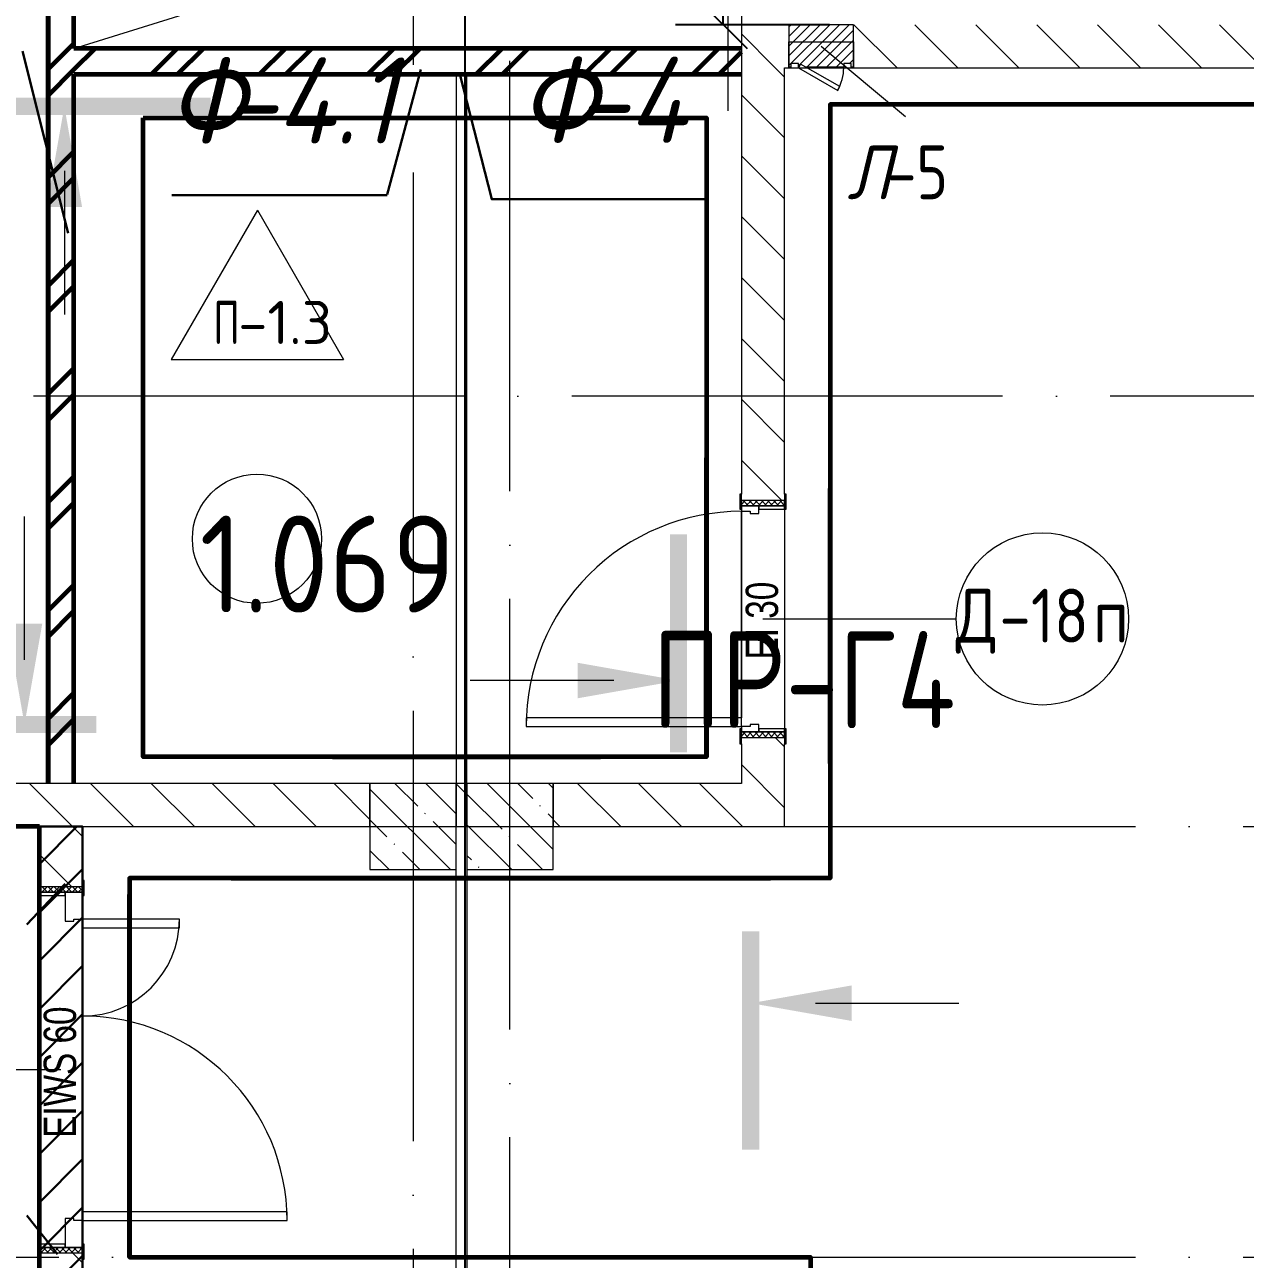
# Model space of a CAD drawing. Header units: millimetres. Extents: x -592259 to 288321, y -552984 to 293768.
# Drawn here: x 124084 to 129753, y 43515 to 49250 of the extents above; entities that cross this region are included whole.
import ezdxf

# ---------------------------------------------------------------- set-up
doc = ezdxf.new("R2010")
doc.units = ezdxf.units.MM
doc.linetypes.add('ADSK_Линия сетки', pattern=[2500, 2000, -250, 0, -250])
doc.linetypes.add('ADSK_Скрыто', pattern=[600, 300, -300])
doc.layers.get('Defpoints').update_dxf_attribs({"color": 250})
for name, color, linetype, lineweight in [('0) кирпич', 30, 'Continuous', 60), ('0.1) Блок 4 вып', 6, 'Continuous', 30), ('2)Фарх готовы', 3, 'Continuous', 30), ('2)Фархверки', 40, 'Continuous', 30), ('3) Перемычки готовы', 3, 'Continuous', 30), ('4.1) Штук. 3 вып', 6, 'Continuous', 60), ('4.1) Штук. 3.1 вып', 6, 'Continuous', 60), ('4.1.1) Штук.  швы3 вып.', 6, 'Continuous', 60), ('A-AREA-____-IDEN', 250, 'Continuous', 9), ('A-DETL-GENF-OTLN', 250, 'Continuous', 5), ('A-DOOR-____-IDEN', 250, 'Continuous', 9), ('A-DOOR-____-MCUT', 250, 'Continuous', 5), ('A-DOOR-____-OTLN', 250, 'Continuous', 5), ('A-DOOR-FRAM-MCUT', 250, 'Continuous', 5), ('A-DOOR-FRAM-OTLN', 250, 'Continuous', 5), ('A-FLOR-____-IDEN', 250, 'Continuous', 9), ('A-FLOR-____-OTLN', 250, 'Continuous', 9), ('A-GENM-____-MCUT', 250, 'Continuous', 25), ('A-WALL-____-MCUT', 250, 'Continuous', 13), ('A-WALL-____-PATT', 250, 'Continuous', 13), ('G-____-____-SYMB', 250, 'ADSK_Скрыто', 9), ('I-WALL-____-OTLN', 250, 'Continuous', 9), ('S-COLS-____-MCUT', 250, 'Continuous', 25), ('S-COLS-____-OTLN', 250, 'Continuous', 9), ('S-GRID-____-OTLN', 250, 'Continuous', 9)]:
    doc.layers.add(name, color=color, linetype=linetype, lineweight=lineweight)
doc.styles.add('Arial Narrow', font='ARIALN.TTF', dxfattribs={"width": 0.9, "height": 150})
doc.styles.add('GOST Common_1', font='', dxfattribs={"width": 0.9, "height": 250})
doc.styles.add('ISOCPEUR_1', font='isocpeur.ttf', dxfattribs={"width": 0.9, "height": 250})
doc.styles.add('ISOCPEUR_2', font='isocpeur.ttf', dxfattribs={"height": 160})
doc.styles.add('ISOCPEUR_I', font='isocpeui.ttf', dxfattribs={"width": 0.9, "height": 12.5})
doc.styles.add('ISOCPEUR_I_1', font='ГОСТ тип А.ttf', dxfattribs={"height": 2500})
doc.styles.get("Standard").update_dxf_attribs({"font": 'ГОСТ тип А.ttf'})
doc.styles.get('GOST Common_1').set_extended_font_data('GOST Common')
doc.dimstyles.new('А3', dxfattribs={"dimtxt": 333, "dimasz": 222, "dimexe": 222, "dimexo": 111, "dimgap": 111, "dimtad": 1, "dimtoh": 1, "dimdec": 0, "dimrnd": 0.0015, "dimzin": 0, "dimdsep": 46, "dimtxsty": 'Standard', "dimblk": 'OBLIQUE', "dimcen": 0, "dimclrd": 7, "dimclre": 7, "dimclrt": 7, "dimadec": 0, "dimazin": 0, "dimtfac": 1, "dimtdec": 0, "dimtofl": 0, "dimtmove": 0, "dimatfit": 3, "dimfxl": 1, "dimtolj": 1, "dimtzin": 0, "dimarcsym": 0})
pattern_1 = [(45, (12287.9, -7e-12), (-251.4472, 251.4472), []), (45, (12287.9, 381), (-251.4472, 251.4472), [])]
pattern_2 = [(135, (12287.91, -0.0006), (-141.42136, -141.42136), [])]
pattern_3 = [(135, (12287.91, -0.0006), (-142.5612, -142.5612), []), (135, (12430.48, -0.0006), (-142.5612, -142.5612), [252.016, -50.403, 3.353, -47.05])]

# ---------------------------------------------------------------- blocks, each defined once
blk = doc.blocks.new('Разрез - Номер вида спереди_3_5 мм-32550530-АР1_Кладочный план 1 этажа С2и3')
at = {"layer": 'G-____-____-SYMB', "linetype": 'Continuous'}
for points in [[(9.798, 0.404), (9.798, -0.394), (-0.333, -0.394), (-0.333, 0.404)], [(2.176, -4.675), (3, 0), (3.824, -4.675)]]:
    blk.add_hatch(color=256, dxfattribs=at).paths.add_polyline_path(points)
at = {"layer": 'G-____-____-SYMB', "linetype": 'Continuous', "lineweight": 20}
blk.add_line((3, -3), (3, -9.663), dxfattribs=at)
blk = doc.blocks.new('Разрез - Номер вида сзади_3_5 мм-32550532-АР1_Кладочный план 1 этажа С2и3')
at = {"layer": 'G-____-____-SYMB', "linetype": 'Continuous'}
for points in [[(9.798, 0.404), (9.798, -0.394), (-0.333, -0.394), (-0.333, 0.404)], [(2.176, -4.675), (3, 0), (3.824, -4.675)]]:
    blk.add_hatch(color=256, dxfattribs=at).paths.add_polyline_path(points)
at = {"layer": 'G-____-____-SYMB', "linetype": 'Continuous', "lineweight": 20}
blk.add_line((3, -3), (3, -9.663), dxfattribs=at)
blk = doc.blocks.new('Дверь_СКБ_1Ст_Внутренняя - Д-14п_1100x2100h_Кладовая-41857153-АР1_Маркировочный план 1 этажа С2и3')
at = {"layer": 'A-DOOR-____-OTLN'}
h = blk.add_hatch(dxfattribs=at)
h.set_pattern_fill('FP_14', color=256, style=0, pattern_type=2)
h.set_pattern_definition([(135, (1751.41, 164.685), (-14.14214, -14.14214), []), (225, (1751.41, 164.685), (14.14214, -14.14214), [])])
h.paths.add_polyline_path([(537.5, 17.9), (537.5, -100), (562.5, -100), (562.5, 100), (537.5, 100), (537.5, 47.6)])
at = {"layer": 'A-DOOR-FRAM-OTLN'}
h = blk.add_hatch(dxfattribs=at)
h.set_pattern_fill('FP_15', color=256, style=0, pattern_type=2)
h.set_pattern_definition([(45, (-371.384, 164.685), (-14.1421, 14.1421), []), (135, (-371.384, 164.685), (-14.1421, -14.1421), [])])
h.paths.add_polyline_path([(-537.5, -100), (-512.5, -100), (-512.5, 100), (-537.5, 100), (-537.5, -55.3)])
at = {"layer": 'A-DOOR-____-MCUT'}
for p, q in [((-487.5, 1100), (-487.5, 100)), ((-447.5, 1100), (-487.5, 1100)), ((-447.5, 100), (-447.5, 1100)), ((-487.5, 100), (-447.5, 100))]:
    blk.add_line(p, q, dxfattribs=at)
at = {"layer": 'A-DOOR-____-OTLN'}
blk.add_arc((-487.5, 100), 1000, 360, 90, dxfattribs=at)
at = {"layer": 'A-DOOR-FRAM-MCUT'}
for p, q in [((-497.5, 108), (-567.5, 108)), ((-567.5, 108), (-567.5, 100)), ((-567.5, 100), (-497.5, 100)), ((-512.5, 100), (-537.5, 100)), ((-537.5, 100), (-537.5, -100)), ((-487.5, 100), (-512.5, 100)), ((-512.5, 100), (-512.5, 20)), ((-512.5, -100), (-512.5, 100)), ((-497.5, 100), (-512.5, 100)), ((-512.5, 100), (-512.5, 99)), ((-512.5, 99), (-497.5, 99)), ((-497.5, 100), (-497.5, 108)), ((-497.5, 99), (-497.5, 100)), ((-487.5, 60), (-487.5, 100)), ((-477.5, 60), (-487.5, 60)), ((-477.5, 20), (-477.5, 60)), ((512.5, 60), (502.5, 60)), ((502.5, 60), (502.5, 20)), ((512.5, 100), (512.5, 60)), ((537.5, 100), (512.5, 100)), ((592.5, 108), (522.5, 108)), ((522.5, 108), (522.5, 100)), ((537.5, 100), (522.5, 100)), ((522.5, 100), (522.5, 99)), ((522.5, 100), (592.5, 100)), ((522.5, 99), (537.5, 99)), ((537.5, 20), (537.5, 100)), ((562.5, 100), (537.5, 100)), ((537.5, 100), (537.5, -100)), ((537.5, 99), (537.5, 100)), ((562.5, -100), (562.5, 100)), ((592.5, 100), (592.5, 108)), ((-512.5, 20), (-477.5, 20)), ((-497.5, 20), (-512.5, 20)), ((-512.5, 20), (-512.5, -100)), ((-497.5, -100), (-497.5, 20)), ((502.5, 20), (537.5, 20)), ((537.5, 20), (522.5, 20)), ((522.5, 20), (522.5, -100)), ((537.5, -100), (537.5, 20)), ((-497.5, -100), (-567.5, -100)), ((-567.5, -100), (-567.5, -108)), ((-567.5, -108), (-497.5, -108)), ((-537.5, -100), (-512.5, -100)), ((-512.5, -100), (-497.5, -100)), ((-497.5, -108), (-497.5, -100)), ((522.5, -100), (537.5, -100)), ((592.5, -100), (522.5, -100)), ((522.5, -100), (522.5, -108)), ((522.5, -108), (592.5, -108)), ((537.5, -100), (562.5, -100)), ((592.5, -108), (592.5, -100))]:
    blk.add_line(p, q, dxfattribs=at)
blk = doc.blocks.new('Дверь_СКБ_2Ст_Внутренняя1 - Н_ВВ-19_1700x2600h_Фрамуга сверху-42084744-АР1_Маркировочный план 1 этажа С2и3')
at = {"layer": 'A-DOOR-____-OTLN'}
h = blk.add_hatch(dxfattribs=at)
h.set_pattern_fill('FP_46', color=256, style=0, pattern_type=2)
h.set_pattern_definition([(135, (1451.41, 164.685), (-14.14214, -14.14214), []), (225, (1451.41, 164.685), (14.14214, -14.14214), [])])
h.paths.add_polyline_path([(862.5, 100), (837.5, 100), (837.5, -100), (862.5, -100), (862.5, 60)])
at = {"layer": 'A-DOOR-FRAM-OTLN'}
h = blk.add_hatch(dxfattribs=at)
h.set_pattern_fill('FP_47', color=256, style=0, pattern_type=2)
h.set_pattern_definition([(45, (-671.384, 164.685), (-14.1421, 14.1421), []), (135, (-671.384, 164.685), (-14.1421, -14.1421), [])])
h.paths.add_polyline_path([(-812.5, 60), (-812.5, 100), (-837.5, 100), (-837.5, -100), (-812.5, -100), (-812.5, 20)])
at = {"layer": 'A-DOOR-____-MCUT'}
for p, q in [((712.5, 1050), (672.5, 1050)), ((672.5, 1050), (672.5, 100)), ((712.5, 100), (712.5, 1050)), ((-687.5, 550), (-687.5, 100)), ((-647.5, 550), (-687.5, 550)), ((-647.5, 100), (-647.5, 550)), ((-687.5, 100), (-647.5, 100)), ((672.5, 100), (712.5, 100))]:
    blk.add_line(p, q, dxfattribs=at)
at = {"layer": 'A-DOOR-____-OTLN'}
for centre, radius, start, end in [((712.5, 100), 950, 90, 180), ((-687.5, 100), 450, 0, 90)]:
    blk.add_arc(centre, radius, start, end, dxfattribs=at)
at = {"layer": 'A-DOOR-FRAM-MCUT'}
for p, q in [((-797.5, 108), (-867.5, 108)), ((-867.5, 108), (-867.5, 100)), ((-867.5, 100), (-797.5, 100)), ((-812.5, 100), (-837.5, 100)), ((-837.5, 100), (-837.5, -100)), ((-687.5, 100), (-812.5, 100)), ((-812.5, 100), (-812.5, 20)), ((-812.5, -100), (-812.5, 100)), ((-797.5, 100), (-812.5, 100)), ((-812.5, 100), (-812.5, 99)), ((-812.5, 99), (-797.5, 99)), ((-797.5, 100), (-797.5, 108)), ((-797.5, 99), (-797.5, 100)), ((-687.5, 60), (-687.5, 100)), ((-677.5, 60), (-687.5, 60)), ((-677.5, 20), (-677.5, 60)), ((712.5, 60), (702.5, 60)), ((702.5, 60), (702.5, 20)), ((712.5, 100), (712.5, 60)), ((837.5, 100), (712.5, 100)), ((892.5, 108), (822.5, 108)), ((822.5, 108), (822.5, 100)), ((837.5, 100), (822.5, 100)), ((822.5, 100), (822.5, 99)), ((822.5, 100), (892.5, 100)), ((822.5, 99), (837.5, 99)), ((837.5, 20), (837.5, 100)), ((862.5, 100), (837.5, 100)), ((837.5, 100), (837.5, -100)), ((837.5, 99), (837.5, 100)), ((862.5, -100), (862.5, 100)), ((892.5, 100), (892.5, 108)), ((-812.5, 20), (-677.5, 20)), ((-797.5, 20), (-812.5, 20)), ((-812.5, 20), (-812.5, -100)), ((-797.5, -100), (-797.5, 20)), ((702.5, 20), (837.5, 20)), ((837.5, 20), (822.5, 20)), ((822.5, 20), (822.5, -100)), ((837.5, -100), (837.5, 20)), ((-797.5, -100), (-867.5, -100)), ((-867.5, -100), (-867.5, -108)), ((-867.5, -108), (-797.5, -108)), ((-837.5, -100), (-812.5, -100)), ((-812.5, -100), (-797.5, -100)), ((-797.5, -108), (-797.5, -100)), ((822.5, -100), (837.5, -100)), ((892.5, -100), (822.5, -100)), ((822.5, -100), (822.5, -108)), ((822.5, -108), (892.5, -108)), ((837.5, -100), (862.5, -100)), ((892.5, -108), (892.5, -100))]:
    blk.add_line(p, q, dxfattribs=at)
blk = doc.blocks.new('АР_Люк - ЛРС_ВК_300х400_внутренний_RAL 9003-V140-АР1_Маркировочный план 1 этажа С2и3')
at = {"layer": 'A-DOOR-____-OTLN'}
h = blk.add_hatch(dxfattribs=at)
h.set_pattern_fill('FP_148', color=256, style=0, pattern_type=2)
h.set_pattern_definition([(45, (125, 0), (-22.6274, 22.6274), [])])
h.paths.add_polyline_path([(20, 100), (20, 80), (0, 80), (-15, 85.5), (-15, 100), (-25, 100), (-25, -100), (275, -100), (275, 100), (265, 100), (264.6, 80), (230, 80), (230, 100), (220, 82.7), (190, 100), (38.1, 100)])
at = {"layer": 'A-DETL-GENF-OTLN', "lineweight": 5}
for p, q in [((275, 100), (-25, 100)), ((-25, 100), (-25, -100)), ((275, -100), (275, 100)), ((-25, -100), (275, -100))]:
    blk.add_line(p, q, dxfattribs=at)
at = {"layer": 'A-DOOR-____-MCUT', "lineweight": 5}
for p, q in [((48.1, 205), (38.1, 187.7)), ((38.1, 187.7), (220, 82.7)), ((230, 100), (48.1, 205)), ((20, 100), (-15, 100)), ((-15, 100), (-15, 80)), ((-15, 80), (20, 80)), ((20, 80), (20, 100)), ((220, 82.7), (230, 100)), ((265, 100), (230, 100)), ((230, 100), (230, 80)), ((230, 80), (265, 80)), ((265, 80), (265, 100))]:
    blk.add_line(p, q, dxfattribs=at)
blk.add_arc((230, 100), 210, 150, 180, dxfattribs=at)
at = {"layer": 'A-DOOR-____-OTLN'}
blk.add_line((230, 100), (48.1, 205), dxfattribs=at)
blk = doc.blocks.new('ASML_АР_Отделка Люка - ВО Отделка люков_Грунтовка 0_Шпатлевка 0_Окраска 0_0-V141-АР1_Маркировочный план 1 этажа С2и3')
at = {"layer": 'A-GENM-____-MCUT', "lineweight": 5}
for p, q in [((-140, 3), (-150, 3)), ((-150, 3), (-150, 0)), ((65, 3), (-105, 3)), ((150, 3), (140, 3)), ((150, 0), (150, 3)), ((-150, 0), (-140, 0)), ((-105, 0), (70.2, 0)), ((103.3, 0), (105, 0)), ((140, 0), (150, 0))]:
    blk.add_line(p, q, dxfattribs=at)
blk = doc.blocks.new('AAR_СКБ_Марка_Помещения_мал - Номер-28977439-АР1_Маркировочный план 1 этажа С2и3')
at = {"layer": 'A-AREA-____-IDEN'}
blk.add_circle((-0.028, 0), 3, dxfattribs=at)
blk = doc.blocks.new('AAR_СКБ_Марка_Перекрытия - Марка пола-17325028-АР1_Маркировочный план 1 этажа С2и3')
at = {"layer": 'A-FLOR-____-IDEN'}
for p, q in [((0, 6.932), (-4.002, 0)), ((0, 6.932), (4.002, 0)), ((-4.002, 0), (4.002, 0))]:
    blk.add_line(p, q, dxfattribs=at)
blk = doc.blocks.new('ADSK_Марка_Дверь - Типоразмер_ADSK_Марка-30565456-АР1_Маркировочный план 1 этажа С2и3')
at = {"layer": 'A-DOOR-____-IDEN'}
blk.add_circle((0, 0), 4, dxfattribs=at)
blk = doc.blocks.new('_Oblique')
at = {"color": 0, "linetype": 'ByBlock', "lineweight": -2}
blk.add_line((-0.5, -0.5), (0.5, 0.5), dxfattribs=at)
blk = doc.blocks.new('*D5505')
at = {"color": 7, "lineweight": -2, "transparency": 16777216}
for p, q in [((127821.9, 51755), (127106, 51755)), ((127328, 49250), (127328, 51755)), ((127821.9, 49250), (127106, 49250))]:
    blk.add_line(p, q, dxfattribs=at)
at = {"layer": 'Defpoints', "color": 0, "transparency": 16777216}
for p in [(127328, 51755), (127932.9, 51755), (127932.9, 49250)]:
    blk.add_point(p, dxfattribs=at)
at = {"color": 7, "lineweight": -2, "transparency": 16777216, "xscale": 222, "yscale": 222, "zscale": 222}
for p, rotation in [((127328, 51755), 90), ((127328, 49250), 270)]:
    blk.add_blockref('_Oblique', p, dxfattribs=dict(at, rotation=rotation))
at = {"color": 7, "transparency": 16777216, "insert": (127050.5, 50502.5), "char_height": 333, "attachment_point": 5, "rotation": 90}
blk.add_mtext('\\A1;2505', dxfattribs=at)

msp = doc.modelspace()

# ---------------------------------------------------------------- hatches: boundary and pattern name
at = {"layer": '0) кирпич'}
h = msp.add_hatch(dxfattribs=at)
h.set_pattern_fill('FP_4', color=256, style=0, pattern_type=2)
h.set_pattern_definition(pattern_1)
h.paths.add_polyline_path([(124312.9138, 45725.0006), (124312.9138, 51755.0006), (124192.9138, 51755.0006), (124192.9138, 45725.0006)])
h = msp.add_hatch(dxfattribs=at)
h.set_pattern_fill('FP_4', color=256, style=0, pattern_type=2)
h.set_pattern_definition(pattern_1)
h.paths.add_polyline_path([(127392.9138, 49020.0012), (127412.9138, 49020.0012), (127412.9138, 49140.0012), (124312.9138, 49140.0012), (124312.9138, 49020.0012), (126791.499, 49020.0012)])
at = {"layer": '0.1) Блок 4 вып'}
h = msp.add_hatch(dxfattribs=at)
h.set_pattern_fill('ANSI31', color=256, scale=50)
h.paths.add_polyline_path([(124152.9138, 43325.1926), (124352.9138, 43325.1926), (124352.9138, 45525), (124152.9138, 45525)])
at = {"layer": 'A-WALL-____-PATT', "lineweight": 15, "true_color": 0x000000}
h = msp.add_hatch(dxfattribs=at)
h.set_pattern_fill('FP_2', color=18, style=0, pattern_type=2)
h.set_pattern_definition(pattern_2)
h.paths.add_polyline_path([(144987.9138, 49050.0006), (145512.8919, 49050.0006), (145512.8919, 49250.0006), (144237.9138, 49250.0006), (144237.9138, 49050.0006), (144812.9138, 49050.0006)])
h.paths.add_polyline_path([(146617.8919, 49050.0006), (148787.9138, 49050.0006), (148787.9138, 49250.0006), (146612.8919, 49250.0006), (146612.8919, 49050.0006)])
h.paths.add_polyline_path([(130710.6383, 49050.0006), (138437.9148, 49050.0006), (138437.9148, 49249.9987), (127932.9138, 49250.0006), (127932.9138, 49050.0006), (130417.6776, 49050.0006)])
h.paths.add_polyline_path([(127612.9138, 49050.0006), (127632.9138, 49050.0006), (127632.9138, 49250.0006), (127412.9138, 49250.0006), (127412.9138, 49050.0006), (127611.9652, 49050.0006)])
h.paths.add_polyline_path([(139792.9138, 49050.0006), (141007.9138, 49050.0006), (141007.9138, 49249.9987), (138987.9148, 49249.9987), (138987.9148, 49050.0006), (139784.5018, 49050.0006)])
h.paths.add_polyline_path([(142702.9138, 49050.0006), (143137.9138, 49050.0006), (143137.9138, 49250.0006), (142107.9138, 49249.9987), (142107.9138, 49050.0006), (142692.9138, 49050.0006)])
h = msp.add_hatch(dxfattribs=at)
h.set_pattern_fill('FP_2', color=18, style=0, pattern_type=2)
h.set_pattern_definition(pattern_2)
h.paths.add_polyline_path([(127562.4251, 45525), (127612.9138, 45525), (127612.9138, 45939.5), (127412.9138, 45939.5), (127412.9138, 45525), (127494.9665, 45525)])
h.paths.add_polyline_path([(127612.9138, 47039.5), (127611.9652, 49050.0006), (127412.9138, 49050.0006), (127412.9138, 47039.5), (127583.7098, 47039.5)])
h = msp.add_hatch(dxfattribs=at)
h.set_pattern_fill('FP_2', color=18, style=0, pattern_type=2)
h.set_pattern_definition(pattern_2)
h.paths.add_polyline_path([(126537.8919, 45525), (127412.9138, 45525), (127412.9138, 45725), (126537.8919, 45725)])
h.paths.add_polyline_path([(122148.718, 45525), (125687.8919, 45525), (125687.8919, 45725), (121387.8919, 45725), (121387.8919, 45525), (121506.4015, 45525)])
h.paths.add_polyline_path([(126137.8919, 45525), (126137.8919, 45724.9994), (126087.8921, 45724.9994), (126087.8919, 45525)])
h.paths.add_polyline_path([(117827.9987, 45525), (120987.8919, 45525), (120987.8919, 45725), (117487.8919, 45725), (117487.8919, 45525), (117790.6078, 45525)])
h.paths.add_polyline_path([(114099.831, 45525), (117087.8919, 45525), (117087.8919, 45725), (113537.9138, 45725), (113537.9138, 45525), (114037.745, 45525)])
h = msp.add_hatch(dxfattribs=at)
h.set_pattern_fill('FP_2', color=18, style=0, pattern_type=2)
h.set_pattern_definition(pattern_2)
h.paths.add_polyline_path([(124152.9138, 43325.1926), (124352.9138, 43325.1926), (124352.9138, 43545.0377), (124152.9138, 43545.0377), (124152.9138, 43515.0377)])
h.paths.add_polyline_path([(124192.9138, 45245.0377), (124352.9138, 45245.0377), (124352.9138, 45525), (124152.9138, 45525), (124152.9138, 45245.0377)])
at = {"layer": 'S-COLS-____-OTLN', "lineweight": 5, "true_color": 0x000000}
h = msp.add_hatch(dxfattribs=at)
h.set_pattern_fill('FP_1', color=18, style=0, pattern_type=2)
h.set_pattern_definition(pattern_3)
h.paths.add_polyline_path([(125687.8919, 45324.9994), (126087.8908, 45325), (126087.8919, 45724.9994), (125687.8919, 45724.9994), (125687.8919, 45325.0034)])
h = msp.add_hatch(dxfattribs=at)
h.set_pattern_fill('FP_1', color=18, style=0, pattern_type=2)
h.set_pattern_definition(pattern_3)
h.paths.add_polyline_path([(126369.8919, 45324.9994), (126537.8908, 45325), (126537.8919, 45724.9994), (126137.8919, 45724.9994), (126137.8919, 45324.9994), (126276.3634, 45324.9994)])

# ---------------------------------------------------------------- linework, layer by layer
at = {"color": 1}
msp.add_lwpolyline([(173774.1788, 68376.857), (126127.8919, 68376.857), (126127.8919, -4557.0324), (173774.1788, -4557.0324)], close=True, dxfattribs=at)
at = {"layer": '0) кирпич'}
for p, q in [((124192.9138, 45725.0006), (124192.9138, 51755.0006)), ((124192.9138, 51755), (124192.9138, 45725)), ((124312.9138, 49140.0006), (124312.9138, 51755)), ((127412.9138, 49140.0006), (124312.9138, 49140.0006)), ((124312.9138, 45725), (124312.9138, 49020.0006)), ((124312.9138, 49020.0006), (127412.9138, 49020.0006))]:
    msp.add_line(p, q, dxfattribs=at)
at = {"layer": '0.1) Блок 4 вып'}
msp.add_lwpolyline([(124152.9138, 43325.1926), (124352.9138, 43325.1926), (124352.9138, 45525), (124152.9138, 45525)], close=True, dxfattribs=at)
at = {"layer": '2)Фарх готовы'}
for p, q in [((124286.1782, 48280.9921), (124074.6949, 49126.8015)), ((125923.6297, 49042.1998), (125767.2496, 48461.3084)), ((124767.2496, 48458.6646), (125767.2496, 48458.6646))]:
    msp.add_line(p, q, dxfattribs=at)
msp.add_lwpolyline([(126105.5066, 49020.0006), (126253.037, 48439.1092), (127253.037, 48439.1092)], dxfattribs=at)
at = {"layer": '2)Фархверки'}
for p, q in [((124272.768, 45259.4776), (124094.0572, 45070.3751)), ((124237.3248, 43539.4053), (124094.0572, 43718.2147))]:
    msp.add_line(p, q, dxfattribs=at)
at = {"layer": '4.1) Штук. 3 вып'}
for points in [[(127824.7634, 45404.9144), (127824.7634, 45285.9905), (124571.1698, 45285.9905), (124571.1698, 43525), (127734.2335, 43525), (127734.2335, 39579.1074), (121660.3221, 39579.1074), (121660.3221, 36903.7903), (123036.2957, 36903.7903), (123036.2957, 36205), (126536.2132, 36205), (126536.2132, 36100), (126536.2132, 24464.5359), (130607.9138, 24464.5359), (130607.9138, 36100), (130607.9138, 43525), (130778.1532, 43525), (130778.1532, 45285.9905), (130778.1532, 45404.9144), (148604.1778, 45404.9144), (148604.1778, 48879.2145), (127824.7634, 48879.2145)], [(124634.4575, 48816.864), (127250.1703, 48816.864), (127250.1703, 45848.83), (124634.4575, 45848.83)]]:
    msp.add_lwpolyline(points, close=True, dxfattribs=at)
at = {"layer": '4.1) Штук. 3.1 вып'}
for p, q in [((124152.9138, 45525), (121387.8919, 45525)), ((124152.9138, 43325.1926), (124152.9138, 45525))]:
    msp.add_line(p, q, dxfattribs=at)
at = {"layer": '4.1.1) Штук.  швы3 вып.'}
for points in [[(127250.1703, 45848.83), (127250.1703, 47237.3748)], [(127824.7634, 45818.6344), (127824.7634, 47096.29)], [(125514.3876, 45848.83), (126758.5908, 45848.83)], [(125043.6554, 45285.9905), (127547.5336, 45285.9905)], [(124571.1698, 43932.5569), (124571.1698, 45210.2124)], [(124571.1698, 43525), (124571.1698, 44802.6555)]]:
    msp.add_lwpolyline(points, dxfattribs=at)
at = {"layer": 'A-DOOR-____-IDEN', "color": 18, "true_color": 0x000000}
for p, q in [((127782.9138, 49150.0006), (128174.7232, 48822.931)), ((127512.9138, 46489.5), (128408.443, 46489.5)), ((124252.9138, 44395.0377), (123727.8355, 44395.0377))]:
    msp.add_line(p, q, dxfattribs=at)
at = {"layer": 'A-FLOR-____-OTLN', "color": 18, "true_color": 0x000000}
msp.add_line((124312.9138, 49140.0006), (126607.9044, 49855.1353), dxfattribs=at)
at = {"layer": 'A-FLOR-____-OTLN', "color": 18, "lineweight": 5, "true_color": 0x000000}
for p, q in [((126087.8919, 49020.0006), (126087.8919, 45725)), ((126137.8919, 45725), (126137.8919, 49020.0006)), ((127412.9138, 46989.5), (127412.9138, 46029.5)), ((127412.9138, 46989.5), (127412.9138, 46029.5)), ((126087.8919, 43325.1926), (126087.8919, 45324.9994)), ((126137.8919, 45324.9994), (126137.8919, 43325.1926)), ((124352.9138, 43735.0377), (124352.9138, 45055.0377))]:
    msp.add_line(p, q, dxfattribs=at)
at = {"layer": 'A-WALL-____-MCUT', "color": 18, "lineweight": 15, "true_color": 0x000000}
for p, q in [((127412.9138, 49550.0006), (127412.9138, 47069.5)), ((127632.9138, 49053.0006), (127632.9138, 49170.0006)), ((127632.9138, 49170.0006), (127932.9138, 49170.0006)), ((127932.9138, 49170.0006), (127932.9138, 49053.0006)), ((127612.9138, 49050.0006), (127632.9138, 49050.0006)), ((127612.9138, 47069.5), (127612.9138, 49050.0006)), ((127932.9138, 49050.0006), (138437.9148, 49050.0006)), ((127412.9138, 45909.5), (127412.9138, 45725)), ((127612.9138, 45525), (127612.9138, 45909.5)), ((125687.8919, 45725), (121387.8919, 45725)), ((125687.8919, 45525), (125687.8919, 45725)), ((126137.8919, 45725), (126087.8919, 45725)), ((126087.8919, 45725), (126087.8919, 45525)), ((126137.8919, 45525), (126137.8919, 45725)), ((127412.9138, 45725), (126537.8919, 45725)), ((126537.8919, 45725), (126537.8919, 45525)), ((121387.8919, 45525), (124152.9138, 45525)), ((124152.9138, 45525), (124152.9138, 45275.0377)), ((124352.9138, 45525), (125687.8919, 45525)), ((124352.9138, 45275.0377), (124352.9138, 45525)), ((126087.8919, 45525), (126137.8919, 45525)), ((126537.8919, 45525), (127612.9138, 45525)), ((124152.9138, 43515.0377), (124152.9138, 43325.1926)), ((124352.9138, 43325.1926), (124352.9138, 43515.0377))]:
    msp.add_line(p, q, dxfattribs=at)
at = {"layer": 'I-WALL-____-OTLN', "color": 18, "lineweight": 15, "true_color": 0x000000}
for p, q in [((127412.9138, 46029.5), (127412.9138, 46989.5)), ((127612.9138, 46999.5), (127612.9138, 45979.5)), ((124152.9138, 43585.0377), (124152.9138, 45205.0377)), ((124352.9138, 45055.0377), (124352.9138, 43735.0377))]:
    msp.add_line(p, q, dxfattribs=at)
at = {"layer": 'S-COLS-____-MCUT', "color": 18, "lineweight": 5, "true_color": 0x000000}
for p, q in [((126087.8919, 45724.9994), (125687.8919, 45724.9994)), ((126537.8919, 45724.9994), (126137.8919, 45724.9994)), ((125687.8919, 45525), (125687.8919, 45324.9994)), ((126087.8919, 45324.9994), (126087.8919, 45525)), ((126137.8919, 45525), (126137.8919, 45324.9994)), ((126537.8919, 45324.9994), (126537.8919, 45525)), ((125687.8919, 45324.9994), (126087.8919, 45324.9994)), ((126137.8919, 45324.9994), (126537.8919, 45324.9994))]:
    msp.add_line(p, q, dxfattribs=at)
at = {"layer": 'S-COLS-____-OTLN', "color": 18, "lineweight": 5, "true_color": 0x000000}
for p, q in [((125687.8919, 45724.9994), (125687.8919, 45525)), ((126087.8919, 45525), (126087.8919, 45724.9994)), ((126137.8919, 45724.9994), (126137.8919, 45525)), ((126537.8919, 45525), (126537.8919, 45724.9994))]:
    msp.add_line(p, q, dxfattribs=at)
at = {"layer": 'S-GRID-____-OTLN', "color": 18, "linetype": 'ADSK_Линия сетки', "true_color": 0x000000}
for p, q in [((125887.9138, 61063.6538), (125887.9138, -1649.5356)), ((126337.9138, -2919.5356), (126337.9138, 59793.6538)), ((168626.8279, 47525), (111607.9138, 47525)), ((77240.3519, 45525), (168626.8279, 45525)), ((77240.3519, 43525), (168626.8279, 43525))]:
    msp.add_line(p, q, dxfattribs=at)

# ---------------------------------------------------------------- block references
at = {"layer": 'A-AREA-____-IDEN', "color": 18, "true_color": 0x000000, "xscale": 99.99999999999993, "yscale": 99.99999999999993, "zscale": 99.99999999999993}
msp.add_blockref('AAR_СКБ_Марка_Помещения_мал - Номер-28977439-АР1_Маркировочный план 1 этажа С2и3', (125165.7023, 46862.1349), dxfattribs=at)
at = {"layer": 'A-DOOR-____-IDEN', "color": 18, "true_color": 0x000000, "xscale": 99.99999999999993, "yscale": 99.99999999999993, "zscale": 99.99999999999993}
msp.add_blockref('ADSK_Марка_Дверь - Типоразмер_ADSK_Марка-30565456-АР1_Маркировочный план 1 этажа С2и3', (128810.7504, 46489.5), dxfattribs=at)
at = {"layer": 'A-DOOR-____-OTLN', "color": 18, "true_color": 0x000000}
for name, p, rotation in [('АР_Люк - ЛРС_ВК_300х400_внутренний_RAL 9003-V140-АР1_Маркировочный план 1 этажа С2и3', (127907.9138, 49150.0006), 180), ('Дверь_СКБ_1Ст_Внутренняя - Д-14п_1100x2100h_Кладовая-41857153-АР1_Маркировочный план 1 этажа С2и3', (127512.9138, 46477), 89.99999999999993), ('Дверь_СКБ_2Ст_Внутренняя1 - Н_ВВ-19_1700x2600h_Фрамуга сверху-42084744-АР1_Маркировочный план 1 этажа С2и3', (124252.9138, 44407.5377), 270)]:
    msp.add_blockref(name, p, dxfattribs=dict(at, rotation=rotation))
at = {"layer": 'A-FLOR-____-IDEN', "color": 18, "true_color": 0x000000, "xscale": 99.99999999999993, "yscale": 99.99999999999993, "zscale": 99.99999999999993}
msp.add_blockref('AAR_СКБ_Марка_Перекрытия - Марка пола-17325028-АР1_Маркировочный план 1 этажа С2и3', (125165.1152, 47695.2322), dxfattribs=at)
at = {"layer": 'A-GENM-____-MCUT', "color": 18, "lineweight": 5, "true_color": 0x000000, "rotation": 180}
msp.add_blockref('ASML_АР_Отделка Люка - ВО Отделка люков_Грунтовка 0_Шпатлевка 0_Окраска 0_0-V141-АР1_Маркировочный план 1 этажа С2и3', (127782.9138, 49053.0006), dxfattribs=at)
at = {"layer": 'G-____-____-SYMB', "linetype": 'Continuous', "lineweight": 40, "extrusion": (0, 0, -1), "xscale": 99.99999999999993, "yscale": 99.99999999999993, "zscale": 99.99999999999993}
msp.add_blockref('Разрез - Номер вида спереди_3_5 мм-32550530-АР1_Кладочный план 1 этажа С2и3', (-127649.2832, 49816.8319), dxfattribs=at)
at = {"layer": 'G-____-____-SYMB', "linetype": 'Continuous', "xscale": 99.99999999999993, "yscale": 99.99999999999993, "zscale": 99.99999999999993}
msp.add_blockref('Разрез - Номер вида сзади_3_5 мм-32550532-АР1_Кладочный план 1 этажа С2и3', (123968.4751, 48870.4954), dxfattribs=at)
at = {"layer": 'G-____-____-SYMB', "linetype": 'Continuous', "xscale": 99.99999999999993, "yscale": 99.99999999999993, "zscale": 99.99999999999993, "rotation": 180}
msp.add_blockref('Разрез - Номер вида сзади_3_5 мм-32550532-АР1_Кладочный план 1 этажа С2и3', (124383.4892, 45999.5798), dxfattribs=at)
at = {"layer": 'G-____-____-SYMB', "linetype": 'Continuous', "lineweight": 40, "extrusion": (0, 0, -1), "xscale": 99.99999999999993, "yscale": 99.99999999999993, "zscale": 99.99999999999993}
for p, rotation in [((-127120.0779, 45903.5593), 90.00000000000001), ((-127456.6139, 45004.7606), 270.0000000000003)]:
    msp.add_blockref('Разрез - Номер вида спереди_3_5 мм-32550530-АР1_Кладочный план 1 этажа С2и3', p, dxfattribs=dict(at, rotation=rotation))

# ---------------------------------------------------------------- texts
at = {"layer": '2)Фарх готовы', "char_height": 400, "attachment_point": 1, "style": 'ISOCPEUR_I'}
for s, insert, width in [('\\fISOCPEUR|b0|i1|c204|p34|;Ф', (124746.5114, 49097.7175), 312.658125), ('-4.1', (125004.4802, 49097.7175), 729.535625), ('\\fISOCPEUR|b0|i1|c204|p34|;Ф', (126380.8142, 49100.6044), 312.658125), ('-4', (126638.7829, 49100.6044), 472.995625)]:
    msp.add_mtext(s, dxfattribs=dict(at, insert=insert, width=width))
at = {"layer": '3) Перемычки готовы', "insert": (126997.9655, 46432.3677), "char_height": 450, "width": 333.502, "attachment_point": 1, "style": 'ISOCPEUR_I_1'}
msp.add_mtext('ПР-Г4', dxfattribs=at)
at = {"layer": 'A-AREA-____-IDEN', "color": 18, "true_color": 0x000000, "insert": (124896.2019, 46969.6204), "char_height": 450, "width": 609.2825, "attachment_point": 1, "style": 'ISOCPEUR_1'}
msp.add_mtext('1.069', dxfattribs=at)
at = {"layer": 'A-DOOR-____-IDEN', "color": 18, "true_color": 0x000000, "char_height": 250, "attachment_point": 1}
for s, insert, width, style in [('\\fISOCPEUR|b0|i1|c204|p34|;\\W.9;Л', (127903.8948, 48689.2852), 223.670812, 'ISOCPEUR_I_1'), ('-5', (128088.4417, 48689.2852), 404.0505, 'ISOCPEUR_I_1'), ('\\fGOST Common|b0|i0|c204|p34|;\\W.9;Д', (128408.443, 46629.9506), 245.316375, 'GOST Common_1'), ('-18', (128610.8493, 46629.9506), 526.708687, 'GOST Common_1'), ('\\fGOST Common|b0|i0|c204|p34|;\\W.9;п', (129045.4274, 46629.9506), 194.810062, 'GOST Common_1')]:
    msp.add_mtext(s, dxfattribs=dict(at, insert=insert, width=width, style=style))
at = {"layer": 'A-DOOR-____-IDEN', "color": 18, "true_color": 0x000000, "char_height": 150, "attachment_point": 1, "rotation": 90, "style": 'Arial Narrow'}
for s, insert, width in [('EI 30', (127432.7653, 46301.3926), 447.341625), ('EIWS 60', (124172.7653, 44079.1303), 757.594687)]:
    msp.add_mtext(s, dxfattribs=dict(at, insert=insert, width=width))
at = {"layer": 'A-FLOR-____-IDEN', "color": 18, "true_color": 0x000000, "char_height": 200, "attachment_point": 1, "style": 'ISOCPEUR_2'}
for s, insert, width in [('\\fISOCPEUR|b0|i0|c204|p34|;\\W.7;П', (124959.8803, 47966.6179), 140.295312), ('-1.3', (125075.6355, 47966.6179), 381.60325)]:
    msp.add_mtext(s, dxfattribs=dict(at, insert=insert, width=width))

# ---------------------------------------------------------------- dimensions: what is measured, and where the dimension line sits
dim = msp.add_linear_dim(base=(127328.0321, 51755), p1=(127932.8925, 49250.0006), p2=(127932.8925, 51755), angle=90, dimstyle='А3')
dim.commit()
dim.dimension.update_dxf_attribs({"geometry": '*D5505', "text_midpoint": (127050.5321, 50502.5003)})

doc.saveas('drawing.dxf')
